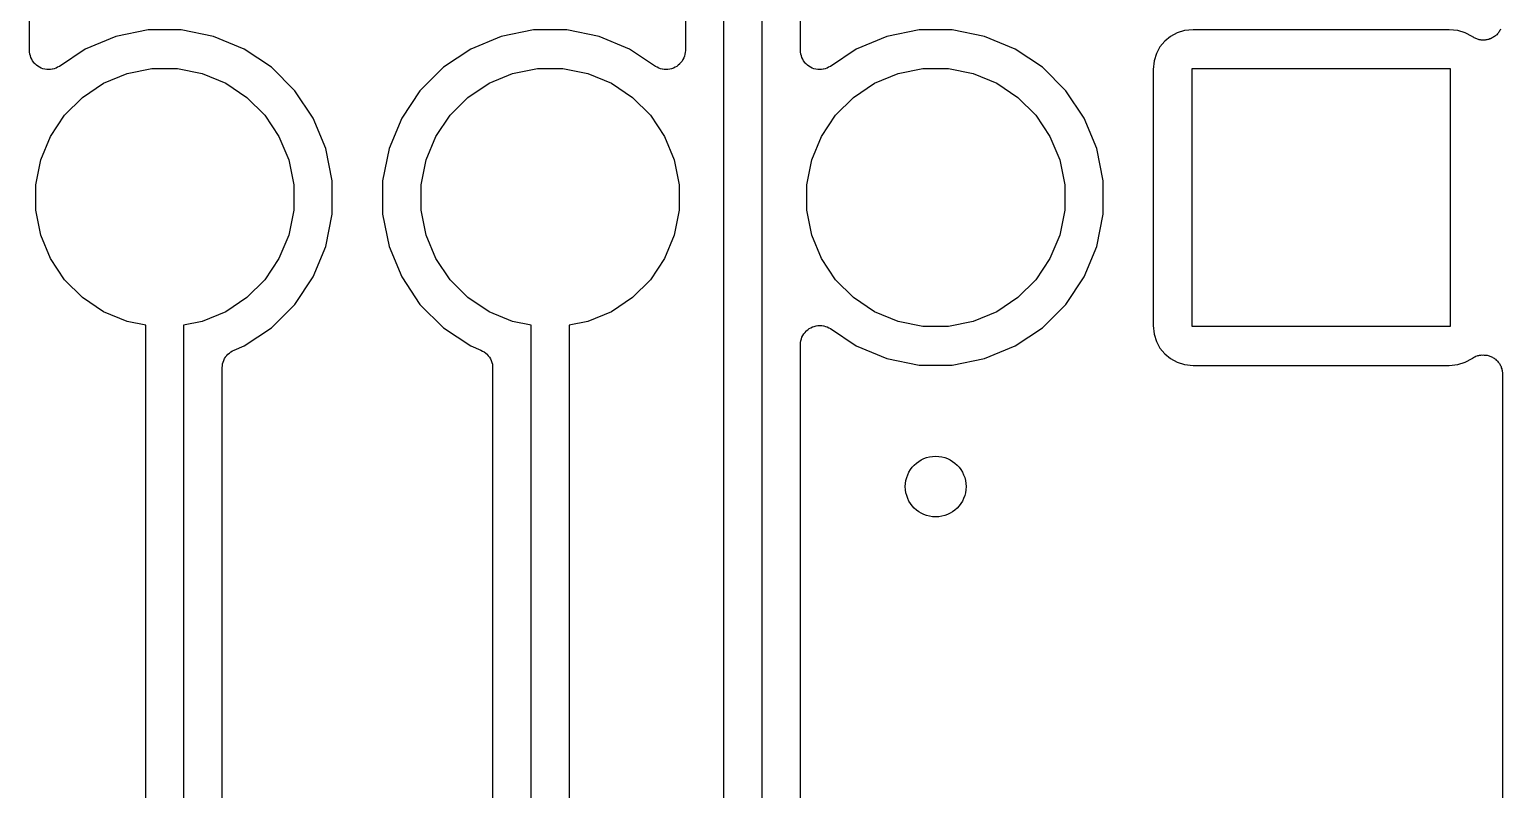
# Model space of a CAD drawing. Extents: x 94.3 to 145.3, y -143.8 to -113.4.
# Drawn here: x 135.63 to 145.34, y -130.9 to -125.89 of the extents above; entities that cross this region are included whole.
import ezdxf

# ---------------------------------------------------------------- set-up
doc = ezdxf.new("R2010")
doc.units = 0
doc.layers.add('BLACK', color=7, linetype='CONTINUOUS')

msp = doc.modelspace()

# ---------------------------------------------------------------- linework, layer by layer
at = {"layer": 'BLACK', "linetype": 'CONTINUOUS'}
for p, q in [((140.46, -120.021), (140.46, -135.63)), ((140.21, -135.584), (140.21, -120.067)), ((135.634, -126.03), (135.634, -125.38)), ((139.956, -125.38), (139.956, -126.03)), ((140.714, -126.03), (140.714, -125.38)), ((136.203, -125.938), (136.002, -126.022)), ((136.416, -125.896), (136.203, -125.938)), ((136.634, -125.896), (136.416, -125.896)), ((136.847, -125.938), (136.634, -125.896)), ((137.048, -126.022), (136.847, -125.938)), ((138.743, -125.938), (138.542, -126.022)), ((138.956, -125.896), (138.743, -125.938)), ((139.174, -125.896), (138.956, -125.896)), ((139.387, -125.938), (139.174, -125.896)), ((139.588, -126.022), (139.387, -125.938)), ((141.283, -125.938), (141.082, -126.022)), ((141.496, -125.896), (141.283, -125.938)), ((141.714, -125.896), (141.496, -125.896)), ((141.927, -125.938), (141.714, -125.896)), ((142.128, -126.022), (141.927, -125.938)), ((143.115, -125.97), (143.083, -126.008)), ((143.153, -125.938), (143.115, -125.97)), ((143.197, -125.914), (143.153, -125.938)), ((143.245, -125.9), (143.197, -125.914)), ((143.301, -125.894), (143.245, -125.9)), ((144.989, -125.894), (143.301, -125.894)), ((145.045, -125.9), (144.989, -125.894)), ((145.093, -125.914), (145.045, -125.9)), ((145.139, -125.939), (145.093, -125.914)), ((145.142, -125.941), (145.139, -125.939)), ((145.148, -125.944), (145.142, -125.941)), ((145.153, -125.948), (145.148, -125.944)), ((145.159, -125.95), (145.153, -125.948)), ((145.164, -125.953), (145.159, -125.95)), ((145.17, -125.955), (145.164, -125.953)), ((145.176, -125.957), (145.17, -125.955)), ((145.182, -125.959), (145.176, -125.957)), ((145.187, -125.96), (145.182, -125.959)), ((145.194, -125.961), (145.187, -125.96)), ((145.2, -125.962), (145.194, -125.961)), ((145.206, -125.962), (145.2, -125.962)), ((145.212, -125.963), (145.206, -125.962)), ((145.219, -125.962), (145.212, -125.963)), ((145.225, -125.962), (145.219, -125.962)), ((145.231, -125.961), (145.225, -125.962)), ((145.237, -125.961), (145.231, -125.961)), ((145.243, -125.959), (145.237, -125.961)), ((145.249, -125.958), (145.243, -125.959)), ((145.255, -125.955), (145.249, -125.958)), ((145.261, -125.954), (145.255, -125.955)), ((145.266, -125.951), (145.261, -125.954)), ((145.272, -125.948), (145.266, -125.951)), ((145.277, -125.945), (145.272, -125.948)), ((145.283, -125.942), (145.277, -125.945)), ((145.288, -125.938), (145.283, -125.942)), ((145.293, -125.935), (145.288, -125.938)), ((145.297, -125.931), (145.293, -125.935)), ((145.302, -125.927), (145.297, -125.931)), ((145.306, -125.922), (145.302, -125.927)), ((145.311, -125.917), (145.306, -125.922)), ((145.314, -125.912), (145.311, -125.917)), ((145.318, -125.908), (145.314, -125.912)), ((145.321, -125.902), (145.318, -125.908)), ((145.325, -125.897), (145.321, -125.902)), ((145.327, -125.891), (145.325, -125.897)), ((135.635, -126.042), (135.634, -126.03)), ((135.636, -126.054), (135.635, -126.042)), ((135.636, -126.055), (135.636, -126.054)), ((135.636, -126.054), (135.636, -126.054)), ((135.64, -126.066), (135.636, -126.055)), ((135.643, -126.078), (135.64, -126.066)), ((135.644, -126.078), (135.643, -126.078)), ((135.649, -126.089), (135.644, -126.078)), ((135.644, -126.078), (135.644, -126.078)), ((136.002, -126.022), (135.832, -126.136)), ((137.229, -126.142), (137.048, -126.022)), ((138.542, -126.022), (138.361, -126.142)), ((139.758, -126.136), (139.588, -126.022)), ((139.946, -126.08), (139.94, -126.091)), ((139.95, -126.068), (139.946, -126.079)), ((139.946, -126.079), (139.946, -126.08)), ((139.946, -126.08), (139.946, -126.08)), ((139.953, -126.056), (139.95, -126.068)), ((139.955, -126.044), (139.953, -126.056)), ((139.953, -126.056), (139.953, -126.056)), ((139.953, -126.056), (139.953, -126.056)), ((139.956, -126.032), (139.955, -126.044)), ((139.956, -126.03), (139.956, -126.031)), ((139.956, -126.031), (139.956, -126.031)), ((139.956, -126.031), (139.956, -126.031)), ((139.956, -126.031), (139.956, -126.032)), ((140.715, -126.042), (140.714, -126.03)), ((140.716, -126.054), (140.715, -126.042)), ((140.716, -126.055), (140.716, -126.054)), ((140.716, -126.054), (140.716, -126.054)), ((140.72, -126.066), (140.716, -126.055)), ((140.723, -126.078), (140.72, -126.066)), ((140.724, -126.078), (140.723, -126.078)), ((140.729, -126.089), (140.724, -126.078)), ((140.724, -126.078), (140.724, -126.078)), ((141.082, -126.022), (140.912, -126.136)), ((142.309, -126.142), (142.128, -126.022)), ((143.059, -126.052), (143.045, -126.1)), ((143.083, -126.008), (143.059, -126.052)), ((135.655, -126.1), (135.649, -126.089)), ((135.663, -126.11), (135.655, -126.1)), ((135.655, -126.1), (135.655, -126.1)), ((135.655, -126.1), (135.655, -126.1)), ((135.67, -126.119), (135.663, -126.11)), ((135.671, -126.119), (135.67, -126.119)), ((135.68, -126.127), (135.671, -126.119)), ((135.671, -126.119), (135.671, -126.119)), ((135.69, -126.135), (135.68, -126.127)), ((135.701, -126.141), (135.69, -126.135)), ((135.69, -126.135), (135.69, -126.135)), ((135.69, -126.135), (135.69, -126.135)), ((135.711, -126.147), (135.701, -126.141)), ((135.712, -126.147), (135.711, -126.147)), ((135.723, -126.151), (135.712, -126.147)), ((135.712, -126.147), (135.712, -126.147)), ((135.735, -126.154), (135.723, -126.151)), ((135.748, -126.156), (135.735, -126.154)), ((135.735, -126.154), (135.735, -126.154)), ((135.735, -126.154), (135.735, -126.154)), ((135.76, -126.157), (135.748, -126.156)), ((135.772, -126.156), (135.76, -126.157)), ((135.76, -126.157), (135.76, -126.157)), ((135.76, -126.157), (135.76, -126.157)), ((135.784, -126.155), (135.772, -126.156)), ((135.785, -126.155), (135.784, -126.155)), ((135.796, -126.151), (135.785, -126.155)), ((135.785, -126.155), (135.785, -126.155)), ((135.808, -126.148), (135.796, -126.151)), ((135.809, -126.148), (135.808, -126.148)), ((135.808, -126.148), (135.808, -126.148)), ((135.819, -126.142), (135.809, -126.148)), ((135.83, -126.137), (135.819, -126.142)), ((135.831, -126.136), (135.83, -126.137)), ((135.832, -126.136), (135.831, -126.136)), ((135.831, -126.136), (135.831, -126.136)), ((135.831, -126.136), (135.831, -126.136)), ((136.277, -126.183), (136.441, -126.15)), ((136.441, -126.15), (136.609, -126.15)), ((136.609, -126.15), (136.773, -126.183)), ((137.383, -126.296), (137.229, -126.142)), ((138.361, -126.142), (138.207, -126.296)), ((138.817, -126.183), (138.981, -126.15)), ((138.981, -126.15), (139.149, -126.15)), ((139.149, -126.15), (139.313, -126.183)), ((139.769, -126.141), (139.758, -126.136)), ((139.78, -126.147), (139.769, -126.141)), ((139.792, -126.151), (139.78, -126.147)), ((139.78, -126.147), (139.78, -126.147)), ((139.78, -126.147), (139.78, -126.147)), ((139.803, -126.154), (139.792, -126.151)), ((139.804, -126.154), (139.803, -126.154)), ((139.816, -126.156), (139.804, -126.154)), ((139.804, -126.154), (139.804, -126.154)), ((139.828, -126.157), (139.816, -126.156)), ((139.829, -126.157), (139.828, -126.157)), ((139.828, -126.157), (139.828, -126.157)), ((139.841, -126.156), (139.829, -126.157)), ((139.853, -126.155), (139.841, -126.156)), ((139.865, -126.151), (139.853, -126.155)), ((139.853, -126.155), (139.853, -126.155)), ((139.853, -126.155), (139.853, -126.155)), ((139.877, -126.148), (139.865, -126.151)), ((139.888, -126.142), (139.877, -126.148)), ((139.877, -126.148), (139.877, -126.148)), ((139.877, -126.148), (139.877, -126.148)), ((139.899, -126.136), (139.888, -126.142)), ((139.908, -126.128), (139.899, -126.136)), ((139.899, -126.136), (139.899, -126.136)), ((139.899, -126.136), (139.899, -126.136)), ((139.918, -126.121), (139.908, -126.128)), ((139.926, -126.111), (139.918, -126.12)), ((139.918, -126.12), (139.918, -126.121)), ((139.918, -126.121), (139.918, -126.121)), ((139.934, -126.102), (139.926, -126.111)), ((139.94, -126.091), (139.934, -126.101)), ((139.934, -126.101), (139.934, -126.101)), ((139.934, -126.101), (139.934, -126.102)), ((140.735, -126.1), (140.729, -126.089)), ((140.743, -126.11), (140.735, -126.1)), ((140.735, -126.1), (140.735, -126.1)), ((140.735, -126.1), (140.735, -126.1)), ((140.75, -126.119), (140.743, -126.11)), ((140.751, -126.119), (140.75, -126.119)), ((140.76, -126.127), (140.751, -126.119)), ((140.751, -126.119), (140.751, -126.119)), ((140.77, -126.135), (140.76, -126.127)), ((140.781, -126.141), (140.77, -126.135)), ((140.77, -126.135), (140.77, -126.135)), ((140.77, -126.135), (140.77, -126.135)), ((140.791, -126.147), (140.781, -126.141)), ((140.792, -126.147), (140.791, -126.147)), ((140.803, -126.151), (140.792, -126.147)), ((140.792, -126.147), (140.792, -126.147)), ((140.815, -126.154), (140.803, -126.151)), ((140.828, -126.156), (140.815, -126.154)), ((140.815, -126.154), (140.815, -126.154)), ((140.815, -126.154), (140.815, -126.154)), ((140.84, -126.157), (140.828, -126.156)), ((140.852, -126.156), (140.84, -126.157)), ((140.84, -126.157), (140.84, -126.157)), ((140.84, -126.157), (140.84, -126.157)), ((140.864, -126.155), (140.852, -126.156)), ((140.865, -126.155), (140.864, -126.155)), ((140.876, -126.151), (140.865, -126.155)), ((140.865, -126.155), (140.865, -126.155)), ((140.888, -126.148), (140.876, -126.151)), ((140.889, -126.148), (140.888, -126.148)), ((140.888, -126.148), (140.888, -126.148)), ((140.899, -126.142), (140.889, -126.148)), ((140.91, -126.137), (140.899, -126.142)), ((140.911, -126.136), (140.91, -126.137)), ((140.912, -126.136), (140.911, -126.136)), ((140.911, -126.136), (140.911, -126.136)), ((140.911, -126.136), (140.911, -126.136)), ((141.357, -126.183), (141.521, -126.15)), ((141.521, -126.15), (141.689, -126.15)), ((141.689, -126.15), (141.853, -126.183)), ((142.463, -126.296), (142.309, -126.142)), ((143.045, -126.1), (143.039, -126.156)), ((143.039, -126.156), (143.039, -127.844)), ((143.295, -127.85), (143.295, -126.15)), ((143.295, -126.15), (144.995, -126.15)), ((144.995, -126.15), (144.995, -127.85)), ((135.983, -126.34), (136.122, -126.247)), ((136.122, -126.247), (136.277, -126.183)), ((136.773, -126.183), (136.928, -126.247)), ((136.928, -126.247), (137.067, -126.34)), ((138.523, -126.34), (138.662, -126.247)), ((138.662, -126.247), (138.817, -126.183)), ((139.313, -126.183), (139.468, -126.247)), ((139.468, -126.247), (139.607, -126.34)), ((141.063, -126.34), (141.202, -126.247)), ((141.202, -126.247), (141.357, -126.183)), ((141.853, -126.183), (142.008, -126.247)), ((142.008, -126.247), (142.147, -126.34)), ((135.865, -126.458), (135.983, -126.34)), ((137.067, -126.34), (137.185, -126.458)), ((137.503, -126.477), (137.383, -126.296)), ((138.207, -126.296), (138.087, -126.477)), ((138.405, -126.458), (138.523, -126.34)), ((139.607, -126.34), (139.725, -126.458)), ((140.945, -126.458), (141.063, -126.34)), ((142.147, -126.34), (142.265, -126.458)), ((142.583, -126.477), (142.463, -126.296)), ((135.772, -126.597), (135.865, -126.458)), ((137.185, -126.458), (137.278, -126.597)), ((138.312, -126.597), (138.405, -126.458)), ((139.725, -126.458), (139.818, -126.597)), ((140.852, -126.597), (140.945, -126.458)), ((142.265, -126.458), (142.358, -126.597)), ((137.587, -126.678), (137.503, -126.477)), ((138.087, -126.477), (138.003, -126.678)), ((142.667, -126.678), (142.583, -126.477)), ((135.708, -126.752), (135.772, -126.597)), ((137.278, -126.597), (137.342, -126.752)), ((138.248, -126.752), (138.312, -126.597)), ((139.818, -126.597), (139.882, -126.752)), ((140.788, -126.752), (140.852, -126.597)), ((142.358, -126.597), (142.422, -126.752)), ((135.675, -126.916), (135.708, -126.752)), ((137.342, -126.752), (137.375, -126.916)), ((137.629, -126.891), (137.587, -126.678)), ((138.003, -126.678), (137.961, -126.891)), ((138.215, -126.916), (138.248, -126.752)), ((139.882, -126.752), (139.915, -126.916)), ((140.755, -126.916), (140.788, -126.752)), ((142.422, -126.752), (142.455, -126.916)), ((142.709, -126.891), (142.667, -126.678)), ((135.675, -127.084), (135.675, -126.916)), ((137.375, -126.916), (137.375, -127.084)), ((137.629, -127.109), (137.629, -126.891)), ((137.961, -126.891), (137.961, -127.109)), ((138.215, -127.084), (138.215, -126.916)), ((139.915, -126.916), (139.915, -127.084)), ((140.755, -127.084), (140.755, -126.916)), ((142.455, -126.916), (142.455, -127.084)), ((142.709, -127.109), (142.709, -126.891)), ((135.708, -127.248), (135.675, -127.084)), ((137.375, -127.084), (137.342, -127.248)), ((137.587, -127.322), (137.629, -127.109)), ((137.961, -127.109), (138.003, -127.322)), ((138.248, -127.248), (138.215, -127.084)), ((139.915, -127.084), (139.882, -127.248)), ((140.788, -127.248), (140.755, -127.084)), ((142.455, -127.084), (142.422, -127.248)), ((142.667, -127.322), (142.709, -127.109)), ((135.772, -127.403), (135.708, -127.248)), ((137.342, -127.248), (137.278, -127.403)), ((137.503, -127.523), (137.587, -127.322)), ((138.003, -127.322), (138.087, -127.523)), ((138.312, -127.403), (138.248, -127.248)), ((139.882, -127.248), (139.818, -127.403)), ((140.852, -127.403), (140.788, -127.248)), ((142.422, -127.248), (142.358, -127.403)), ((142.583, -127.523), (142.667, -127.322)), ((135.865, -127.542), (135.772, -127.403)), ((137.278, -127.403), (137.185, -127.542)), ((138.405, -127.542), (138.312, -127.403)), ((139.818, -127.403), (139.725, -127.542)), ((140.945, -127.542), (140.852, -127.403)), ((142.358, -127.403), (142.265, -127.542)), ((137.383, -127.704), (137.503, -127.523)), ((138.087, -127.523), (138.207, -127.704)), ((142.463, -127.704), (142.583, -127.523)), ((135.983, -127.66), (135.865, -127.542)), ((137.185, -127.542), (137.067, -127.66)), ((138.523, -127.66), (138.405, -127.542)), ((139.725, -127.542), (139.607, -127.66)), ((141.063, -127.66), (140.945, -127.542)), ((142.265, -127.542), (142.147, -127.66)), ((136.122, -127.753), (135.983, -127.66)), ((137.067, -127.66), (136.928, -127.753)), ((137.229, -127.858), (137.383, -127.704)), ((138.207, -127.704), (138.361, -127.858)), ((138.662, -127.753), (138.523, -127.66)), ((139.607, -127.66), (139.468, -127.753)), ((141.202, -127.753), (141.063, -127.66)), ((142.147, -127.66), (142.008, -127.753)), ((142.309, -127.858), (142.463, -127.704)), ((136.277, -127.817), (136.122, -127.753)), ((136.4, -127.842), (136.277, -127.817)), ((136.773, -127.817), (136.65, -127.842)), ((136.928, -127.753), (136.773, -127.817)), ((138.817, -127.817), (138.662, -127.753)), ((138.94, -127.842), (138.817, -127.817)), ((139.313, -127.817), (139.19, -127.842)), ((139.468, -127.753), (139.313, -127.817)), ((141.357, -127.817), (141.202, -127.753)), ((141.521, -127.85), (141.357, -127.817)), ((141.853, -127.817), (141.689, -127.85)), ((142.008, -127.753), (141.853, -127.817)), ((136.4, -131.623), (136.4, -127.842)), ((136.65, -127.842), (136.65, -131.623)), ((137.048, -127.978), (137.229, -127.858)), ((138.361, -127.858), (138.542, -127.978)), ((138.94, -131.623), (138.94, -127.842)), ((139.19, -127.842), (139.19, -131.623)), ((140.72, -127.932), (140.724, -127.921)), ((140.724, -127.92), (140.73, -127.909)), ((140.724, -127.921), (140.724, -127.92)), ((140.724, -127.92), (140.724, -127.92)), ((140.73, -127.909), (140.736, -127.899)), ((140.736, -127.898), (140.744, -127.889)), ((140.736, -127.899), (140.736, -127.898)), ((140.736, -127.899), (140.736, -127.899)), ((140.744, -127.889), (140.752, -127.88)), ((140.752, -127.879), (140.762, -127.872)), ((140.752, -127.88), (140.752, -127.879)), ((140.752, -127.879), (140.752, -127.879)), ((140.762, -127.872), (140.771, -127.864)), ((140.771, -127.864), (140.782, -127.858)), ((140.771, -127.864), (140.771, -127.864)), ((140.771, -127.864), (140.771, -127.864)), ((140.782, -127.858), (140.793, -127.852)), ((140.793, -127.852), (140.805, -127.849)), ((140.793, -127.852), (140.793, -127.852)), ((140.793, -127.852), (140.793, -127.852)), ((140.805, -127.849), (140.817, -127.845)), ((140.817, -127.845), (140.829, -127.844)), ((140.817, -127.845), (140.817, -127.845)), ((140.817, -127.845), (140.817, -127.845)), ((140.829, -127.844), (140.841, -127.843)), ((140.841, -127.843), (140.842, -127.843)), ((140.842, -127.843), (140.842, -127.843)), ((140.842, -127.843), (140.854, -127.844)), ((140.854, -127.844), (140.866, -127.846)), ((140.866, -127.846), (140.866, -127.846)), ((140.866, -127.846), (140.867, -127.846)), ((140.867, -127.846), (140.878, -127.849)), ((140.878, -127.849), (140.89, -127.853)), ((140.89, -127.853), (140.89, -127.853)), ((140.89, -127.853), (140.89, -127.853)), ((140.89, -127.853), (140.901, -127.859)), ((140.901, -127.859), (140.912, -127.864)), ((140.912, -127.864), (141.082, -127.978)), ((141.689, -127.85), (141.521, -127.85)), ((142.128, -127.978), (142.309, -127.858)), ((143.039, -127.844), (143.045, -127.9)), ((143.045, -127.9), (143.059, -127.948)), ((144.995, -127.85), (143.295, -127.85)), ((136.951, -128.025), (136.961, -128.017)), ((136.961, -128.017), (136.972, -128.011)), ((136.961, -128.017), (136.961, -128.017)), ((136.961, -128.017), (136.961, -128.017)), ((136.972, -128.011), (136.982, -128.005)), ((136.982, -128.005), (137.048, -127.978)), ((138.542, -127.978), (138.608, -128.005)), ((138.608, -128.005), (138.608, -128.006)), ((138.608, -128.006), (138.608, -128.006)), ((138.608, -128.006), (138.608, -128.006)), ((138.608, -128.006), (138.609, -128.006)), ((138.609, -128.006), (138.62, -128.012)), ((138.62, -128.012), (138.63, -128.018)), ((138.63, -128.018), (138.63, -128.018)), ((138.63, -128.018), (138.631, -128.018)), ((138.631, -128.018), (138.64, -128.026)), ((140.714, -127.968), (140.715, -127.956)), ((140.714, -127.969), (140.714, -127.968)), ((140.714, -127.97), (140.714, -127.969)), ((140.714, -127.969), (140.714, -127.969)), ((140.714, -127.969), (140.714, -127.969)), ((140.714, -135.611), (140.714, -127.97)), ((140.715, -127.956), (140.717, -127.944)), ((140.717, -127.944), (140.72, -127.932)), ((140.717, -127.944), (140.717, -127.944)), ((140.717, -127.944), (140.717, -127.944)), ((141.082, -127.978), (141.283, -128.062)), ((141.927, -128.062), (142.128, -127.978)), ((143.059, -127.948), (143.083, -127.992)), ((143.083, -127.992), (143.115, -128.03)), ((136.904, -128.121), (136.905, -128.109)), ((136.905, -128.109), (136.907, -128.098)), ((136.907, -128.096), (136.91, -128.085)), ((136.907, -128.097), (136.907, -128.096)), ((136.907, -128.098), (136.907, -128.097)), ((136.91, -128.085), (136.914, -128.074)), ((136.914, -128.073), (136.92, -128.062)), ((136.914, -128.074), (136.914, -128.073)), ((136.914, -128.073), (136.914, -128.073)), ((136.92, -128.062), (136.926, -128.052)), ((136.926, -128.051), (136.934, -128.042)), ((136.926, -128.052), (136.926, -128.051)), ((136.926, -128.052), (136.926, -128.052)), ((136.934, -128.042), (136.941, -128.033)), ((136.941, -128.033), (136.942, -128.033)), ((136.942, -128.032), (136.951, -128.025)), ((136.942, -128.033), (136.942, -128.032)), ((138.64, -128.026), (138.649, -128.033)), ((138.649, -128.033), (138.649, -128.034)), ((138.649, -128.034), (138.65, -128.034)), ((138.65, -128.034), (138.657, -128.043)), ((138.657, -128.043), (138.665, -128.053)), ((138.665, -128.053), (138.665, -128.053)), ((138.665, -128.053), (138.665, -128.053)), ((138.665, -128.053), (138.671, -128.064)), ((138.671, -128.064), (138.676, -128.074)), ((138.676, -128.074), (138.677, -128.075)), ((138.677, -128.075), (138.677, -128.075)), ((138.677, -128.075), (138.68, -128.087)), ((138.68, -128.087), (138.684, -128.098)), ((138.684, -128.098), (138.684, -128.099)), ((138.684, -128.099), (138.684, -128.099)), ((138.684, -128.099), (138.685, -128.111)), ((138.685, -128.111), (138.686, -128.123)), ((141.283, -128.062), (141.496, -128.104)), ((141.496, -128.104), (141.714, -128.104)), ((141.714, -128.104), (141.927, -128.062)), ((143.115, -128.03), (143.153, -128.062)), ((143.153, -128.062), (143.197, -128.086)), ((143.197, -128.086), (143.245, -128.1)), ((143.245, -128.1), (143.301, -128.106)), ((143.301, -128.106), (144.989, -128.106)), ((144.989, -128.106), (145.045, -128.1)), ((145.045, -128.1), (145.093, -128.086)), ((145.093, -128.086), (145.14, -128.061)), ((145.14, -128.061), (145.143, -128.058)), ((145.143, -128.058), (145.149, -128.055)), ((145.149, -128.055), (145.155, -128.051)), ((145.155, -128.051), (145.16, -128.049)), ((145.16, -128.049), (145.165, -128.046)), ((145.165, -128.046), (145.172, -128.044)), ((145.172, -128.044), (145.178, -128.042)), ((145.178, -128.042), (145.183, -128.041)), ((145.183, -128.041), (145.189, -128.039)), ((145.189, -128.039), (145.196, -128.039)), ((145.196, -128.039), (145.202, -128.037)), ((145.202, -128.037), (145.208, -128.038)), ((145.208, -128.038), (145.214, -128.037)), ((145.214, -128.037), (145.22, -128.038)), ((145.22, -128.038), (145.227, -128.038)), ((145.227, -128.038), (145.233, -128.039)), ((145.233, -128.039), (145.239, -128.04)), ((145.239, -128.04), (145.245, -128.041)), ((145.245, -128.041), (145.251, -128.043)), ((145.251, -128.043), (145.257, -128.045)), ((145.257, -128.045), (145.262, -128.047)), ((145.262, -128.047), (145.268, -128.05)), ((145.268, -128.05), (145.274, -128.052)), ((145.274, -128.052), (145.279, -128.056)), ((145.279, -128.056), (145.284, -128.059)), ((145.284, -128.059), (145.289, -128.063)), ((145.289, -128.063), (145.294, -128.066)), ((145.294, -128.066), (145.299, -128.071)), ((145.299, -128.071), (145.303, -128.074)), ((145.303, -128.074), (145.307, -128.079)), ((145.307, -128.079), (145.312, -128.084)), ((145.312, -128.084), (145.315, -128.089)), ((145.315, -128.089), (145.319, -128.094)), ((145.319, -128.094), (145.322, -128.099)), ((145.322, -128.099), (145.325, -128.105)), ((145.325, -128.105), (145.328, -128.11)), ((145.328, -128.11), (145.33, -128.116)), ((145.33, -128.116), (145.332, -128.122)), ((136.904, -128.122), (136.904, -128.121)), ((136.904, -128.123), (136.904, -128.122)), ((136.904, -128.122), (136.904, -128.122)), ((136.904, -128.122), (136.904, -128.122)), ((136.904, -131.246), (136.904, -128.123)), ((138.686, -128.123), (138.686, -131.246)), ((145.332, -128.122), (145.335, -128.128)), ((145.335, -128.128), (145.336, -128.134)), ((145.336, -128.134), (145.338, -128.139)), ((145.338, -128.139), (145.338, -128.146)), ((145.338, -128.146), (145.339, -128.152)), ((145.339, -128.152), (145.339, -128.158)), ((145.339, -128.158), (145.34, -128.164)), ((145.34, -128.164), (145.34, -138.412))]:
    msp.add_line(p, q, dxfattribs=at)
at = {"layer": 'BLACK'}
msp.add_circle((141.605, -128.905), 0.2, dxfattribs=at)

doc.saveas('drawing.dxf')
